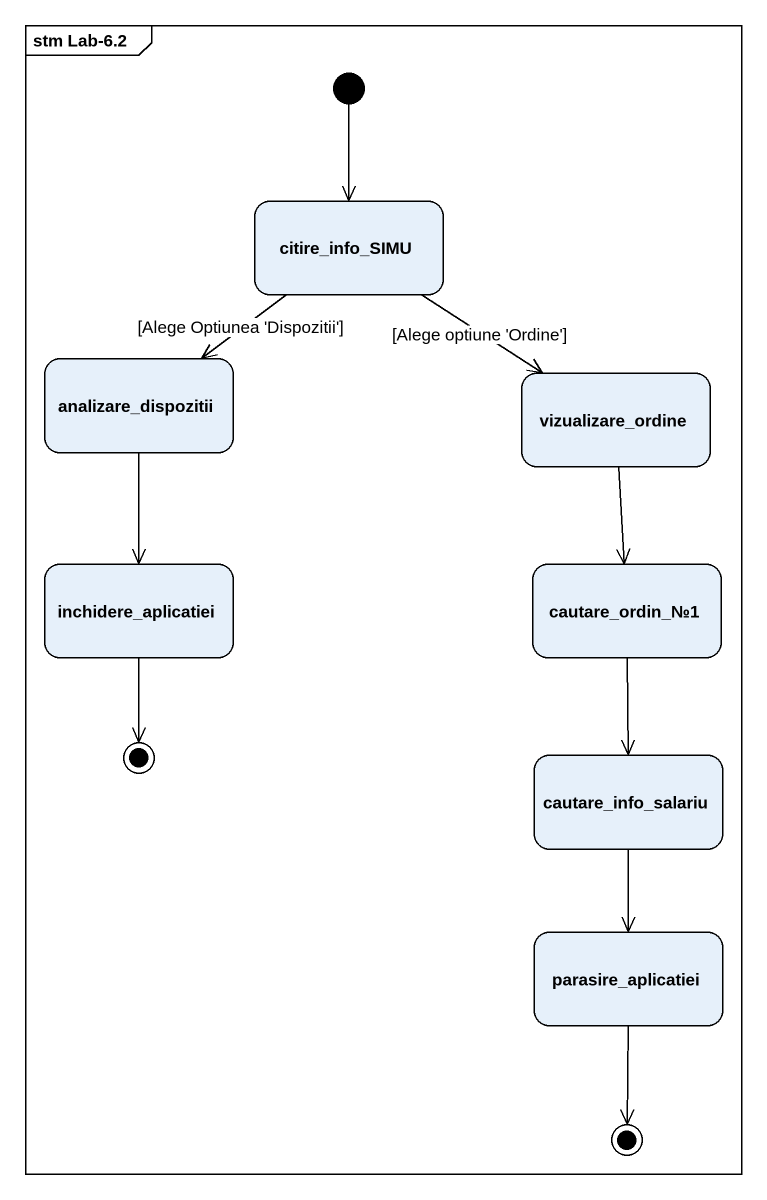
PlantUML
@startuml
mainframe stm Lab-6.2
hide empty description
state citire_info_SIMU
state analizare_dispozitii
state vizualizare_ordine
state inchidere_aplicatiei
state "cautare_ordin_№1" as cautare_ordin_1
state final1 <<end>>
state cautare_info_salariu
state parasire_aplicatiei
state final2 <<end>>
[*] --> citire_info_SIMU
citire_info_SIMU --> analizare_dispozitii : [Alege Optiunea 'Dispozitii']
citire_info_SIMU --> vizualizare_ordine : [Alege optiune 'Ordine']
analizare_dispozitii --> inchidere_aplicatiei
vizualizare_ordine --> cautare_ordin_1
inchidere_aplicatiei --> final1
cautare_ordin_1 --> cautare_info_salariu
cautare_info_salariu --> parasire_aplicatiei
parasire_aplicatiei --> final2
@enduml
